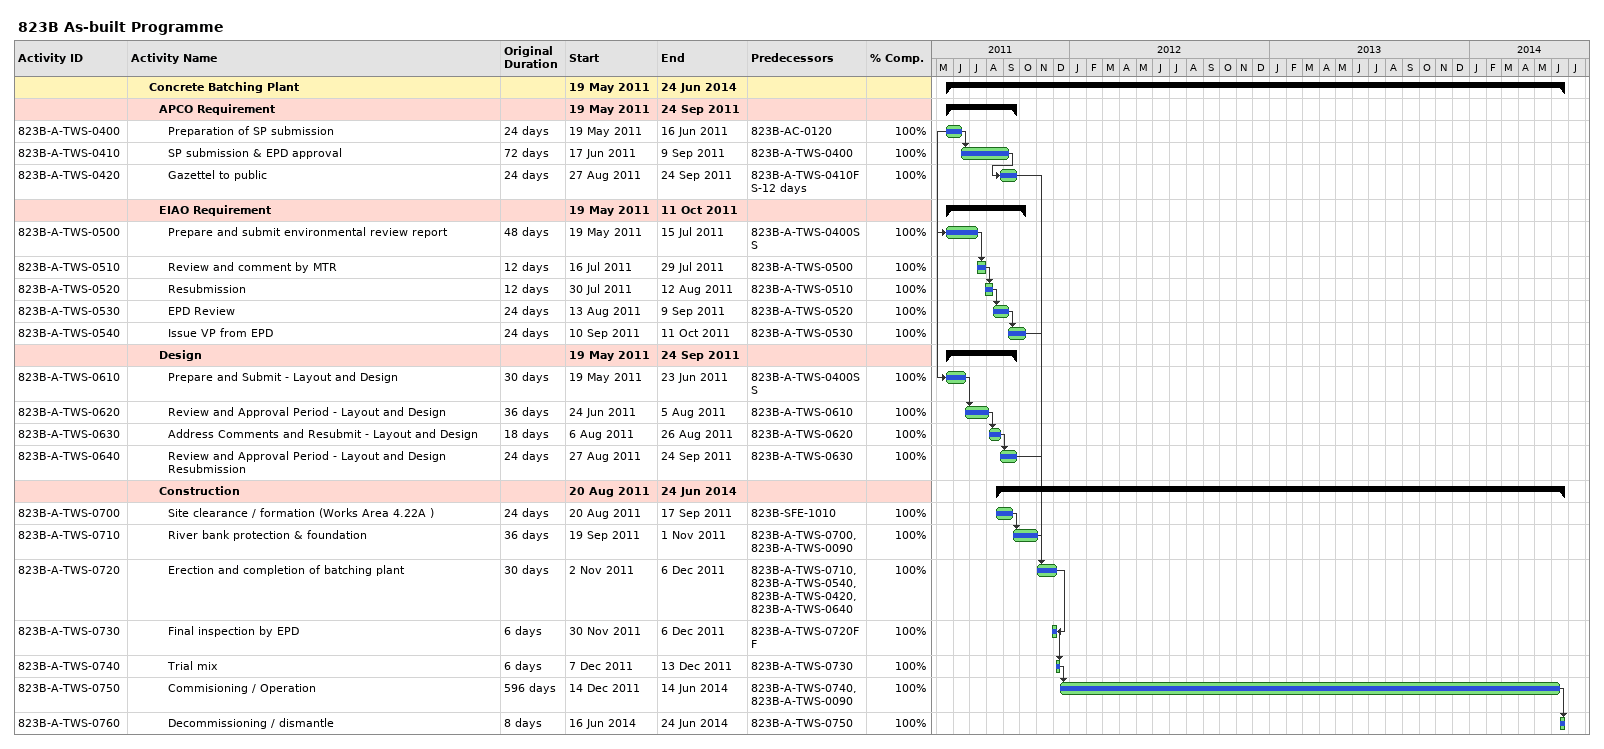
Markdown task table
823B As-built Programme

| ID | Level | Task | Original duration | Start | Finish | Predecessors | % complete |
|---|---|---|---|---|---|---|---|
|  | 3 | **Concrete Batching Plant** |  | 2011-05-19 | 2014-06-24 |  |  |
|  | 4 | **APCO Requirement** |  | 2011-05-19 | 2011-09-24 |  |  |
| 823B-A-TWS-0400 | 5 | Preparation of SP submission | 24d | 2011-05-19 | 2011-06-16 | 823B-AC-0120 | 100 |
| 823B-A-TWS-0410 | 5 | SP submission & EPD approval | 72d | 2011-06-17 | 2011-09-09 | 823B-A-TWS-0400 | 100 |
| 823B-A-TWS-0420 | 5 | Gazettel to public | 24d | 2011-08-27 | 2011-09-24 | 823B-A-TWS-0410FS-12d | 100 |
|  | 4 | **EIAO Requirement** |  | 2011-05-19 | 2011-10-11 |  |  |
| 823B-A-TWS-0500 | 5 | Prepare and submit environmental review report | 48d | 2011-05-19 | 2011-07-15 | 823B-A-TWS-0400SS | 100 |
| 823B-A-TWS-0510 | 5 | Review and comment by MTR | 12d | 2011-07-16 | 2011-07-29 | 823B-A-TWS-0500 | 100 |
| 823B-A-TWS-0520 | 5 | Resubmission | 12d | 2011-07-30 | 2011-08-12 | 823B-A-TWS-0510 | 100 |
| 823B-A-TWS-0530 | 5 | EPD Review | 24d | 2011-08-13 | 2011-09-09 | 823B-A-TWS-0520 | 100 |
| 823B-A-TWS-0540 | 5 | Issue VP from EPD | 24d | 2011-09-10 | 2011-10-11 | 823B-A-TWS-0530 | 100 |
|  | 4 | **Design** |  | 2011-05-19 | 2011-09-24 |  |  |
| 823B-A-TWS-0610 | 5 | Prepare and Submit - Layout and Design | 30d | 2011-05-19 | 2011-06-23 | 823B-A-TWS-0400SS | 100 |
| 823B-A-TWS-0620 | 5 | Review and Approval Period - Layout and Design | 36d | 2011-06-24 | 2011-08-05 | 823B-A-TWS-0610 | 100 |
| 823B-A-TWS-0630 | 5 | Address Comments and Resubmit - Layout and Design | 18d | 2011-08-06 | 2011-08-26 | 823B-A-TWS-0620 | 100 |
| 823B-A-TWS-0640 | 5 | Review and Approval Period - Layout and Design Resubmission | 24d | 2011-08-27 | 2011-09-24 | 823B-A-TWS-0630 | 100 |
|  | 4 | **Construction** |  | 2011-08-20 | 2014-06-24 |  |  |
| 823B-A-TWS-0700 | 5 | Site clearance / formation (Works Area 4.22A ) | 24d | 2011-08-20 | 2011-09-17 | 823B-SFE-1010 | 100 |
| 823B-A-TWS-0710 | 5 | River bank protection & foundation | 36d | 2011-09-19 | 2011-11-01 | 823B-A-TWS-0700, 823B-A-TWS-0090 | 100 |
| 823B-A-TWS-0720 | 5 | Erection and completion of batching plant | 30d | 2011-11-02 | 2011-12-06 | 823B-A-TWS-0710, 823B-A-TWS-0540, 823B-A-TWS-0420, 823B-A-TWS-0640 | 100 |
| 823B-A-TWS-0730 | 5 | Final inspection by EPD | 6d | 2011-11-30 | 2011-12-06 | 823B-A-TWS-0720FF | 100 |
| 823B-A-TWS-0740 | 5 | Trial mix | 6d | 2011-12-07 | 2011-12-13 | 823B-A-TWS-0730 | 100 |
| 823B-A-TWS-0750 | 5 | Commisioning / Operation | 596d | 2011-12-14 | 2014-06-14 | 823B-A-TWS-0740, 823B-A-TWS-0090 | 100 |
| 823B-A-TWS-0760 | 5 | Decommissioning / dismantle | 8d | 2014-06-16 | 2014-06-24 | 823B-A-TWS-0750 | 100 |
